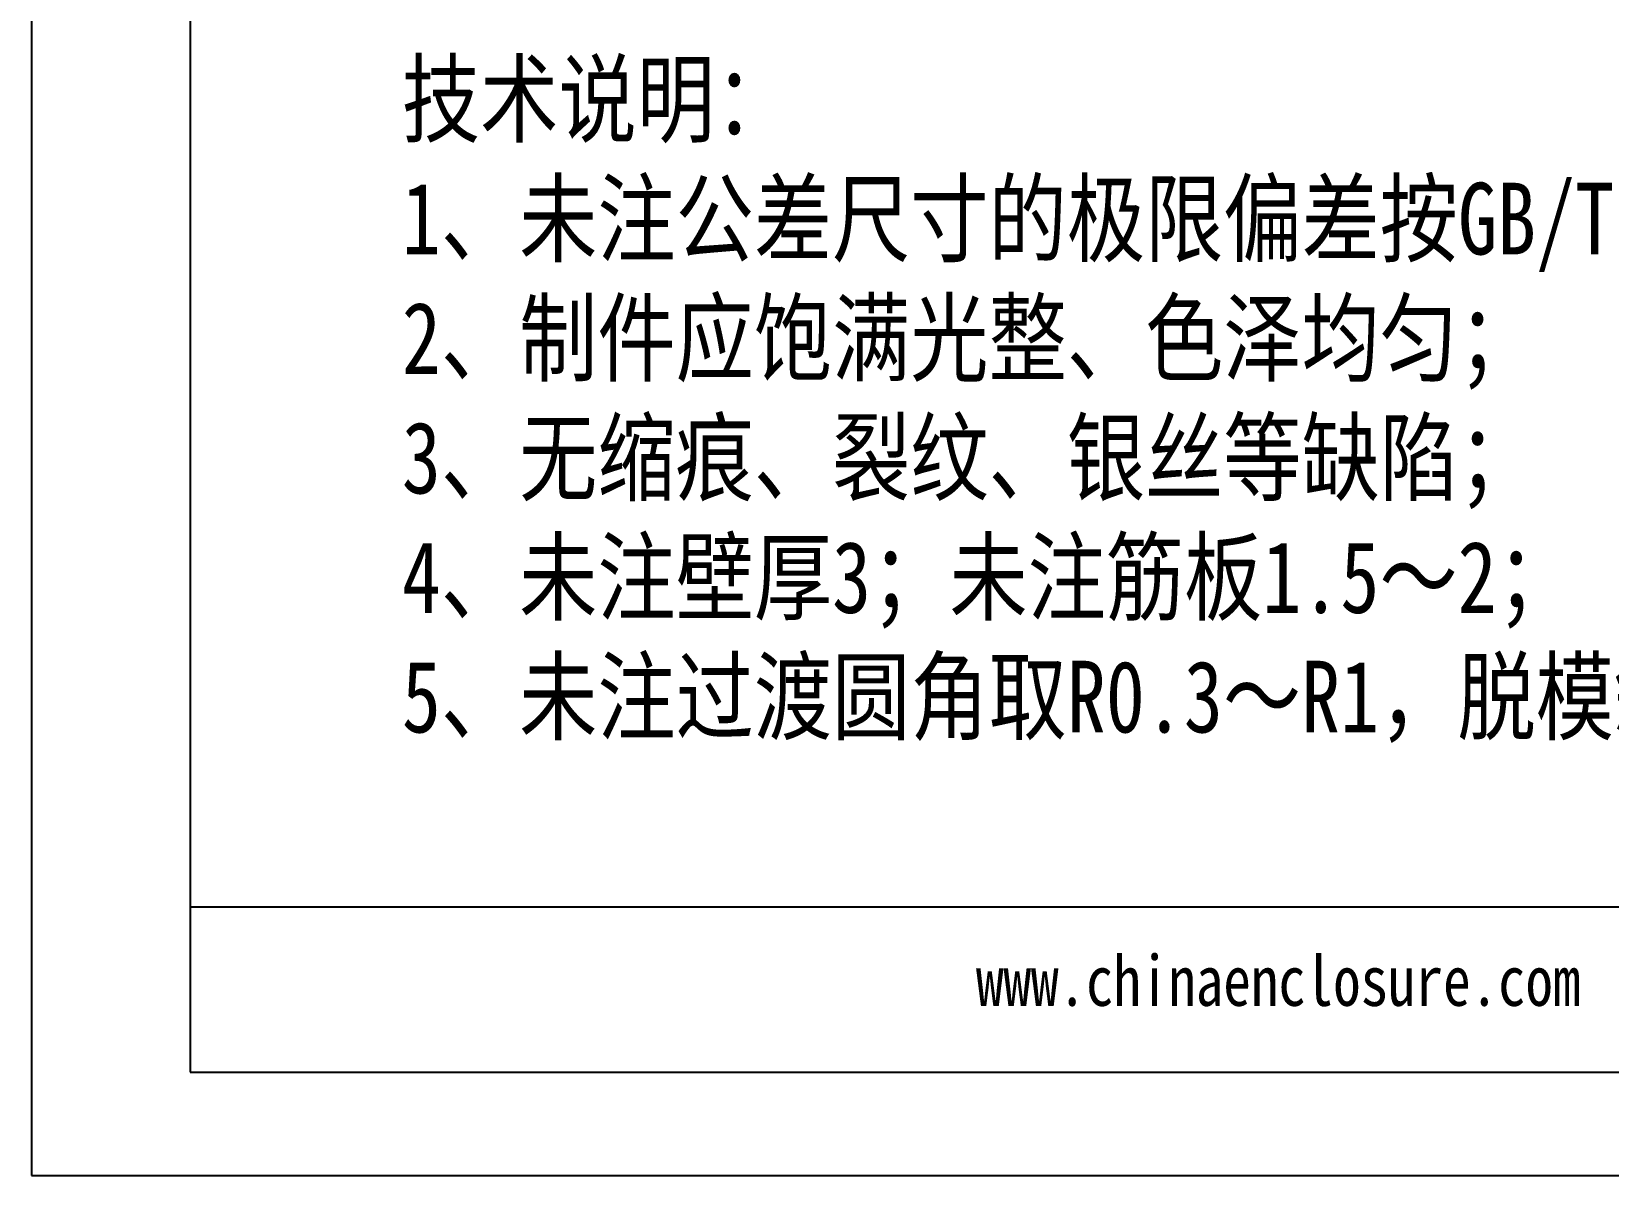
# Model space of a CAD drawing. Header units: inches. Extents: x 2104 to 4068, y 410 to 1569.
# Drawn here: x 2104.1 to 2254.3, y 409.8 to 518.7 of the extents above; entities that cross this region are included whole.
import ezdxf

# ---------------------------------------------------------------- set-up
doc = ezdxf.new("R2010")
doc.units = ezdxf.units.IN
doc.layers.add('文字', color=81, linetype='Continuous')
doc.styles.add('宋体', font='', dxfattribs={"width": 0.8, "height": 3.5})
doc.styles.get('宋体').set_extended_font_data('SimSun')

msp = doc.modelspace()

# ---------------------------------------------------------------- linework, layer by layer
for p, q in [((2104.15, 822.657), (2104.15, 409.797)), ((2119.259, 812.827), (2119.259, 419.627)), ((2104.15, 600.936), (2104.15, 409.797)), ((2324.342, 435.355), (2119.259, 435.355)), ((2119.259, 419.627), (2678.222, 419.627)), ((2104.15, 409.797), (2688.052, 409.797)), ((2104.15, 409.797), (2374.475, 409.797))]:
    msp.add_line(p, q)

# ---------------------------------------------------------------- texts
at = {"layer": '文字', "color": 0, "attachment_point": 1, "style": '宋体'}
for s, insert, char_height, width in [('{\\H1.111x;技术说明：\\P1、未注公差尺寸的极限偏差按GB/T 14486-MT6级；\\P2、制件应饱满光整、色泽均匀；\\P3、无缩痕、裂纹、银丝等缺陷；\\P4、未注壁厚3；未注筋板1.5～2；\\P5、未注过渡圆角取R0.3～R1，脱模斜度≤0.3%%D；}', (2139.403, 515.697), 6.14375, 223.77603), ('www.chinaenclosure.com', (2194.064, 430.753), 4.80578, 84.43291)]:
    msp.add_mtext(s, dxfattribs=dict(at, insert=insert, char_height=char_height, width=width))

doc.saveas('drawing.dxf')
